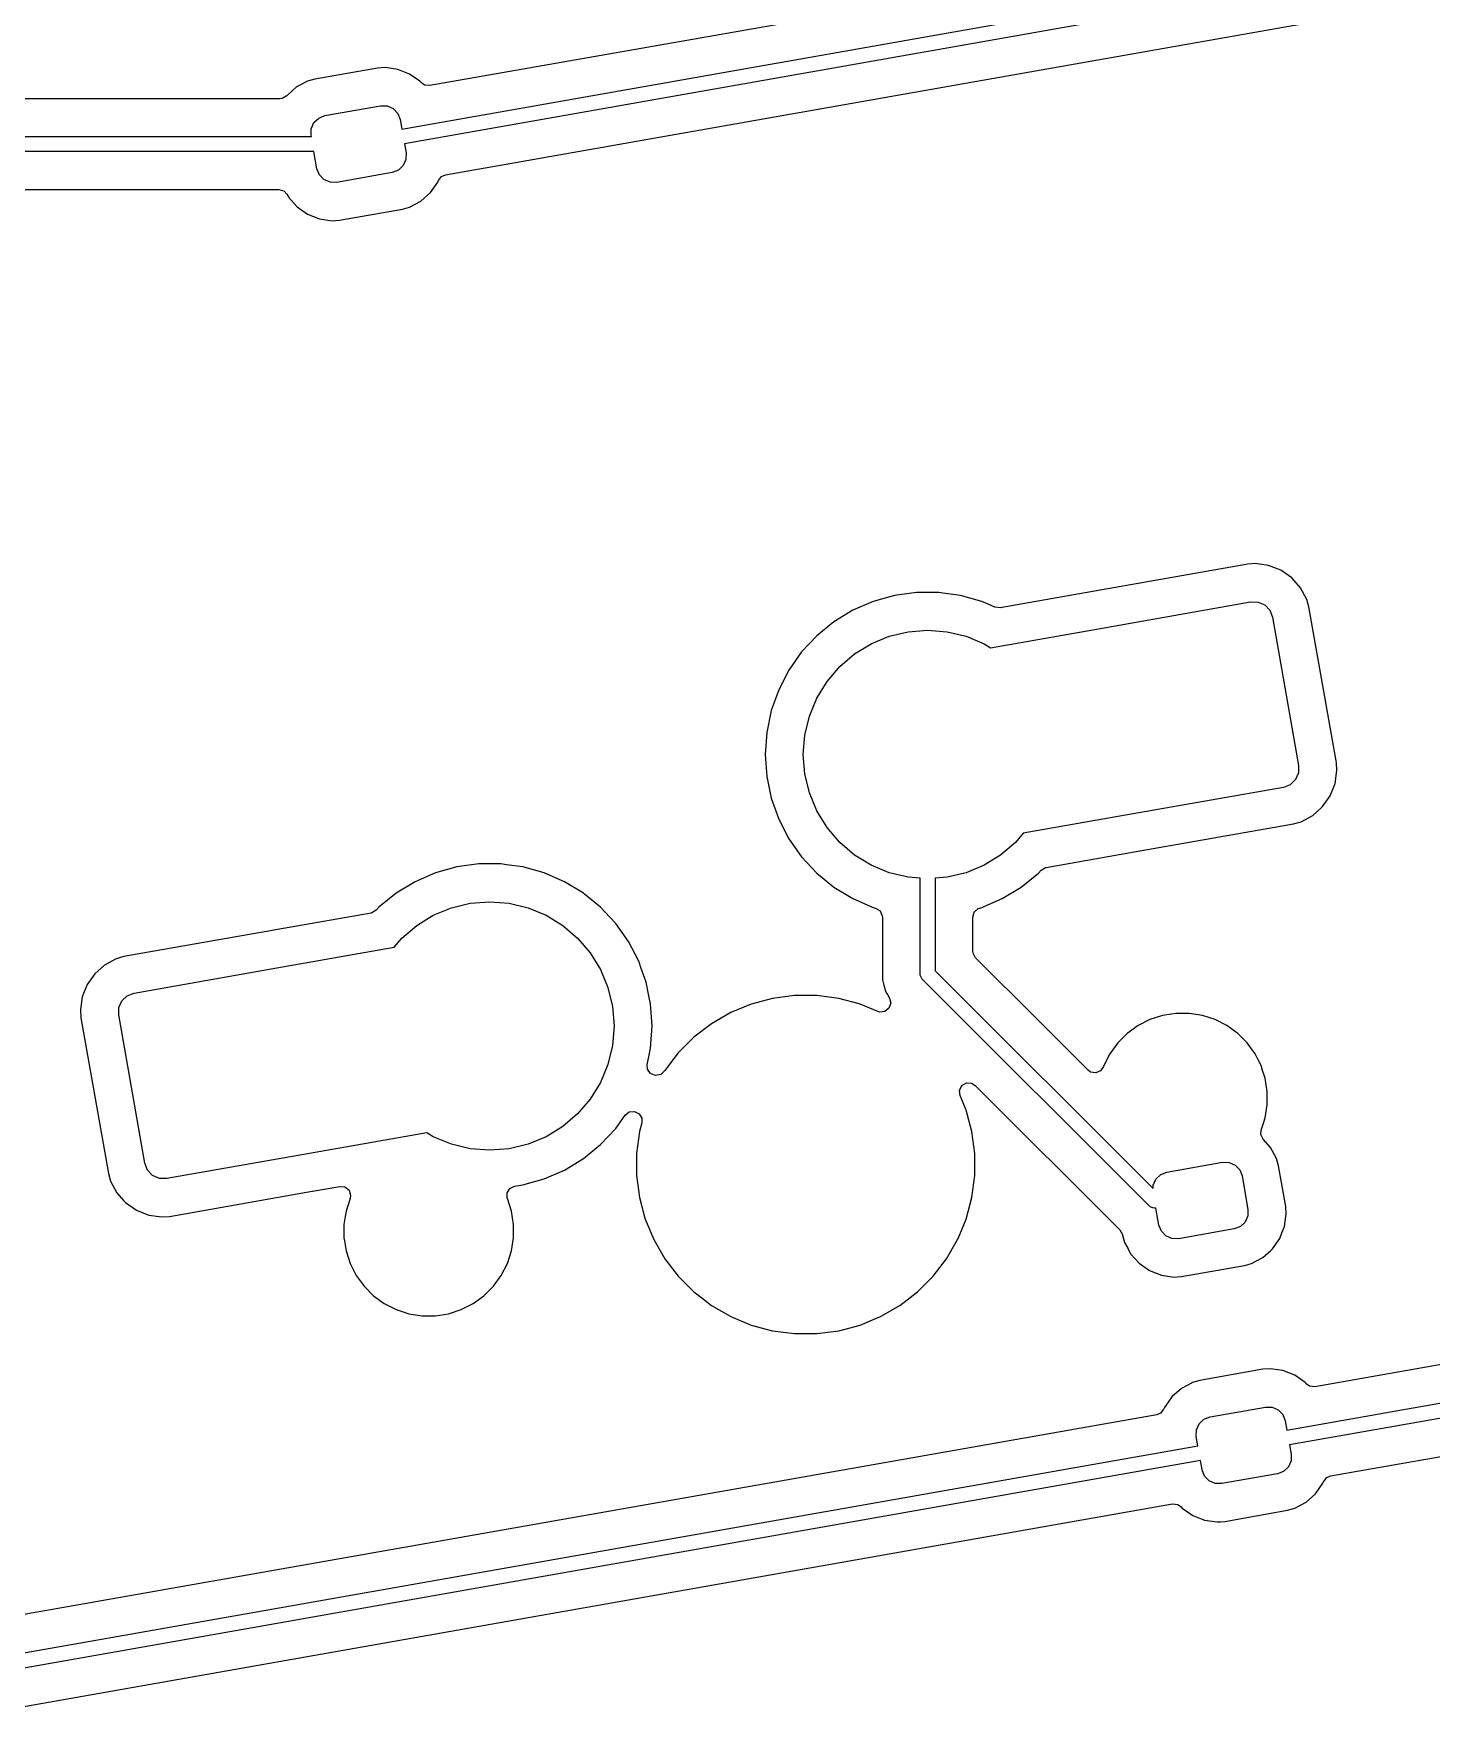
# Model space of a CAD drawing. Header units: millimetres. Extents: x 46 to 4458, y 59 to 1499.
# Drawn here: x 1877.45 to 1896, y 850.83 to 873.28 of the extents above; entities that cross this region are included whole.
import ezdxf

# ---------------------------------------------------------------- set-up
doc = ezdxf.new("R2010")
doc.units = ezdxf.units.MM
doc.layers.add('BLACK', color=7, linetype='Continuous')

msp = doc.modelspace()

# ---------------------------------------------------------------- linework, layer by layer
at = {"layer": 'BLACK', "linetype": 'Continuous'}
for p, q in [((1899.36611, 875.53516), (1882.70317, 872.59704)), ((1882.33247, 872.02152), (1899.91118, 875.12173)), ((1899.94558, 874.92666), (1882.36686, 871.82645)), ((1882.91172, 871.41428), (1899.57466, 874.35241)), ((1881.17665, 872.68327), (1881.08057, 872.65602)), ((1881.17666, 872.68327), (1881.17665, 872.68327)), ((1882.01047, 872.83029), (1881.17666, 872.68327)), ((1882.01049, 872.8303), (1882.01047, 872.83029)), ((1882.11009, 872.83755), (1882.01049, 872.8303)), ((1882.2779, 872.81297), (1882.11009, 872.83755)), ((1882.43552, 872.75035), (1882.2779, 872.81297)), ((1882.2779, 872.81297), (1882.2779, 872.81297)), ((1882.57024, 872.65602), (1882.43552, 872.75035)), ((1882.43552, 872.75035), (1882.43552, 872.75035)), ((1880.79837, 872.4589), (1880.74533, 872.42579)), ((1880.79919, 872.45798), (1880.79837, 872.4589)), ((1880.80459, 872.46278), (1880.79919, 872.45798)), ((1880.88248, 872.5321), (1880.80459, 872.46278)), ((1880.80459, 872.46278), (1880.80459, 872.46278)), ((1880.93128, 872.57553), (1880.88248, 872.5321)), ((1881.04477, 872.63672), (1880.93128, 872.57553)), ((1881.08056, 872.65602), (1881.04477, 872.63672)), ((1881.08057, 872.65602), (1881.08056, 872.65602)), ((1881.08056, 872.65602), (1881.08056, 872.65602)), ((1881.08056, 872.65602), (1881.08056, 872.65602)), ((1882.57444, 872.65308), (1882.57024, 872.65602)), ((1882.589, 872.63672), (1882.57444, 872.65308)), ((1882.57444, 872.65308), (1882.57444, 872.65308)), ((1882.63373, 872.60478), (1882.589, 872.63672)), ((1882.70317, 872.59704), (1882.63373, 872.60478)), ((1880.71197, 872.42122), (1851.49053, 872.42122)), ((1880.74533, 872.42579), (1880.71197, 872.42122)), ((1881.31117, 872.19877), (1882.04978, 872.329)), ((1882.04978, 872.329), (1882.13755, 872.32709)), ((1882.13755, 872.32709), (1882.21791, 872.29173)), ((1882.21791, 872.29173), (1882.27861, 872.22831)), ((1882.27861, 872.22831), (1882.31043, 872.14649)), ((1881.12866, 871.93811), (1881.13058, 872.02588)), ((1881.13058, 872.02588), (1881.16594, 872.10624)), ((1881.16594, 872.10624), (1881.22935, 872.16695)), ((1881.22935, 872.16695), (1881.31117, 872.19877)), ((1882.31043, 872.14649), (1882.33247, 872.02152)), ((1851.19082, 871.91882), (1881.13174, 871.92068)), ((1881.13174, 871.92068), (1881.12866, 871.93811)), ((1882.36686, 871.82645), (1882.38857, 871.70333)), ((1881.16666, 871.7226), (1851.19049, 871.72074)), ((1881.2068, 871.49495), (1881.16666, 871.7226)), ((1882.38666, 871.61556), (1882.3513, 871.5352)), ((1882.38857, 871.70333), (1882.38666, 871.61556)), ((1881.23862, 871.41313), (1881.2068, 871.49495)), ((1881.29933, 871.34971), (1881.23862, 871.41313)), ((1881.37969, 871.31435), (1881.29933, 871.34971)), ((1881.46746, 871.31244), (1881.37969, 871.31435)), ((1882.20606, 871.44268), (1881.46746, 871.31244)), ((1882.28788, 871.47449), (1882.20606, 871.44268)), ((1882.3513, 871.5352), (1882.28788, 871.47449)), ((1882.71265, 871.17866), (1882.80993, 871.31759)), ((1882.80993, 871.31759), (1882.81801, 871.33795)), ((1882.81801, 871.33795), (1882.86105, 871.39298)), ((1882.86105, 871.39298), (1882.91172, 871.41428)), ((1851.49053, 871.22022), (1880.69933, 871.22022)), ((1880.69933, 871.22022), (1880.76637, 871.20054)), ((1880.76637, 871.20054), (1880.80847, 871.15507)), ((1880.80847, 871.15507), (1880.82766, 871.11948)), ((1880.82766, 871.11948), (1880.83005, 871.11506)), ((1880.83005, 871.11506), (1880.94279, 870.98837)), ((1882.58596, 871.06592), (1882.71265, 871.17866)), ((1880.94279, 870.98837), (1880.94279, 870.98837)), ((1880.94279, 870.98837), (1881.08172, 870.89109)), ((1881.08172, 870.89109), (1881.08172, 870.89109)), ((1881.08172, 870.89109), (1881.23933, 870.82847)), ((1881.50676, 870.81115), (1882.34058, 870.95818)), ((1882.34058, 870.95818), (1882.43668, 870.98543)), ((1882.43668, 870.98543), (1882.58596, 871.06592)), ((1881.23933, 870.82847), (1881.40714, 870.80389)), ((1881.40714, 870.80389), (1881.45096, 870.80708)), ((1881.40714, 870.80389), (1881.40714, 870.80389)), ((1881.40714, 870.80389), (1881.40714, 870.80389)), ((1881.45096, 870.80708), (1881.50676, 870.81115)), ((1893.56344, 866.24642), (1891.63212, 865.90588)), ((1893.66648, 866.25393), (1893.56344, 866.24642)), ((1893.66649, 866.25393), (1893.66648, 866.25393)), ((1893.71773, 866.24642), (1893.66649, 866.25393)), ((1893.84008, 866.2285), (1893.71773, 866.24642)), ((1894.00312, 866.16373), (1893.84008, 866.2285)), ((1894.14683, 866.0631), (1894.00312, 866.16373)), ((1894.14684, 866.0631), (1894.14683, 866.0631)), ((1894.26347, 865.93204), (1894.14684, 866.0631)), ((1894.14684, 866.0631), (1894.14684, 866.0631)), ((1894.34673, 865.77761), (1894.26347, 865.93204)), ((1888.59082, 865.75046), (1888.32099, 865.63325)), ((1888.8741, 865.82983), (1888.59082, 865.75046)), ((1888.87411, 865.82983), (1888.8741, 865.82983)), ((1889.16556, 865.86989), (1888.87411, 865.82983)), ((1889.16557, 865.86989), (1889.16556, 865.86989)), ((1889.45976, 865.86989), (1889.16557, 865.86989)), ((1889.51566, 865.86221), (1889.45976, 865.86989)), ((1889.45976, 865.86989), (1889.45976, 865.86989)), ((1889.75122, 865.82983), (1889.51566, 865.86221)), ((1890.03451, 865.75046), (1889.75122, 865.82983)), ((1889.75122, 865.82983), (1889.75122, 865.82983)), ((1889.75122, 865.82983), (1889.75122, 865.82983)), ((1890.11789, 865.71424), (1890.03451, 865.75046)), ((1890.20715, 865.67547), (1890.11789, 865.71424)), ((1891.63211, 865.90588), (1890.27802, 865.66711)), ((1891.58224, 865.38886), (1893.6011, 865.74484)), ((1891.63212, 865.90588), (1891.63211, 865.90588)), ((1893.6011, 865.74484), (1893.69862, 865.74271)), ((1893.69862, 865.74271), (1893.7879, 865.70343)), ((1893.7879, 865.70343), (1893.85536, 865.63296)), ((1894.37492, 865.67821), (1894.34673, 865.77761)), ((1888.06962, 865.48039), (1887.84141, 865.29473)), ((1888.32098, 865.63325), (1888.06962, 865.48039)), ((1888.32099, 865.63325), (1888.32098, 865.63325)), ((1890.20858, 865.67486), (1890.20715, 865.67547)), ((1890.27802, 865.66711), (1890.20858, 865.67486)), ((1893.85536, 865.63296), (1893.89071, 865.54205)), ((1893.89071, 865.54205), (1894.23801, 863.57244)), ((1894.73508, 863.63565), (1894.37492, 865.67821)), ((1887.84141, 865.29473), (1887.6406, 865.07971)), ((1888.56358, 865.18955), (1888.80279, 865.28863)), ((1888.80279, 865.28863), (1889.05455, 865.34908)), ((1889.05455, 865.34908), (1889.31266, 865.36939)), ((1889.31266, 865.36939), (1889.57078, 865.34908)), ((1889.57078, 865.34908), (1889.82254, 865.28863)), ((1889.82254, 865.28863), (1890.06175, 865.18955)), ((1890.14893, 865.13613), (1891.58224, 865.38886)), ((1891.58224, 865.38886), (1891.58224, 865.38886)), ((1887.6406, 865.07971), (1887.47095, 864.83937)), ((1888.14594, 864.88612), (1888.34282, 865.05427)), ((1888.34282, 865.05427), (1888.56358, 865.18955)), ((1890.06175, 865.18955), (1890.14893, 865.13613)), ((1887.47094, 864.83937), (1887.33559, 864.57815)), ((1887.47095, 864.83937), (1887.47094, 864.83937)), ((1887.97779, 864.68924), (1888.14594, 864.88612)), ((1887.33559, 864.57815), (1887.23707, 864.30095)), ((1887.8425, 864.46847), (1887.97779, 864.68924)), ((1887.74342, 864.22927), (1887.8425, 864.46847)), ((1887.23707, 864.30093), (1887.17722, 864.0129)), ((1887.23707, 864.30095), (1887.23707, 864.30093)), ((1887.68298, 863.97751), (1887.74342, 864.22927)), ((1887.17721, 864.0129), (1887.15714, 863.71939)), ((1887.17722, 864.0129), (1887.17721, 864.0129)), ((1887.66266, 863.71939), (1887.68298, 863.97751)), ((1887.15714, 863.71939), (1887.17721, 863.42588)), ((1887.68298, 863.46127), (1887.66266, 863.71939)), ((1887.74342, 863.20951), (1887.68298, 863.46127)), ((1894.23588, 863.47491), (1894.19659, 863.38563)), ((1894.23801, 863.57244), (1894.23588, 863.47491)), ((1894.72167, 863.33346), (1894.7471, 863.50705)), ((1894.73959, 863.6101), (1894.73508, 863.63565)), ((1894.7471, 863.50705), (1894.73959, 863.6101)), ((1887.17721, 863.42588), (1887.17722, 863.42588)), ((1887.17722, 863.42588), (1887.23707, 863.13785)), ((1894.03522, 863.28282), (1892.11484, 862.94421)), ((1894.12613, 863.31818), (1894.03522, 863.28282)), ((1894.19659, 863.38563), (1894.12613, 863.31818)), ((1894.6569, 863.17041), (1894.72167, 863.33346)), ((1887.23707, 863.13785), (1887.23707, 863.13783)), ((1887.23707, 863.13783), (1887.33559, 862.86063)), ((1887.8425, 862.97031), (1887.74342, 863.20951)), ((1894.42521, 862.91007), (1894.54183, 863.01385)), ((1894.54183, 863.01385), (1894.55627, 863.0267)), ((1894.55627, 863.0267), (1894.6569, 863.17041)), ((1887.33559, 862.86063), (1887.47094, 862.59941)), ((1887.97779, 862.74954), (1887.8425, 862.97031)), ((1892.11484, 862.94421), (1890.58313, 862.67412)), ((1892.05402, 862.42526), (1894.17138, 862.79861)), ((1892.11484, 862.94421), (1892.11484, 862.94421)), ((1894.17138, 862.79861), (1894.27078, 862.8268)), ((1894.27078, 862.8268), (1894.42521, 862.91006)), ((1894.42521, 862.91006), (1894.42521, 862.91007)), ((1894.42521, 862.91007), (1894.42521, 862.91007)), ((1887.47094, 862.59941), (1887.47095, 862.59941)), ((1887.47095, 862.59941), (1887.6406, 862.35907)), ((1888.14594, 862.55266), (1887.97779, 862.74954)), ((1890.58313, 862.67412), (1890.47939, 862.55266)), ((1887.6406, 862.35907), (1887.6406, 862.35906)), ((1887.6406, 862.35906), (1887.83923, 862.14638)), ((1888.34282, 862.38451), (1888.14594, 862.55266)), ((1888.56358, 862.24923), (1888.34282, 862.38451)), ((1890.28251, 862.38451), (1890.06175, 862.24923)), ((1890.47939, 862.55266), (1890.28251, 862.38451)), ((1890.88873, 862.21979), (1892.05402, 862.42526)), ((1892.05402, 862.42526), (1892.05402, 862.42526)), ((1882.77835, 862.14638), (1882.50852, 862.02918)), ((1883.06164, 862.22575), (1882.77835, 862.14638)), ((1883.06165, 862.22575), (1883.06164, 862.22575)), ((1883.3531, 862.26581), (1883.06165, 862.22575)), ((1883.6473, 862.26581), (1883.3531, 862.26581)), ((1883.3531, 862.26581), (1883.3531, 862.26581)), ((1883.72088, 862.2557), (1883.6473, 862.26581)), ((1883.6473, 862.26581), (1883.6473, 862.26581)), ((1883.93876, 862.22575), (1883.72088, 862.2557)), ((1884.22205, 862.14638), (1883.93876, 862.22575)), ((1883.93876, 862.22575), (1883.93876, 862.22575)), ((1883.93876, 862.22575), (1883.93876, 862.22575)), ((1884.49188, 862.02918), (1884.22205, 862.14638)), ((1887.83923, 862.14638), (1887.84141, 862.14405)), ((1887.84141, 862.14405), (1887.94106, 862.06298)), ((1888.80279, 862.15015), (1888.56358, 862.24923)), ((1889.05455, 862.0897), (1888.80279, 862.15015)), ((1889.82254, 862.15015), (1889.57078, 862.0897)), ((1890.06175, 862.24923), (1889.82254, 862.15015)), ((1890.55571, 861.95839), (1890.78392, 862.14406)), ((1890.78392, 862.14406), (1890.81965, 862.18232)), ((1890.81965, 862.18232), (1890.8798, 862.21787)), ((1890.8798, 862.21787), (1890.88873, 862.21979)), ((1882.50852, 862.02917), (1882.25715, 861.87631)), ((1882.50852, 862.02918), (1882.50852, 862.02917)), ((1884.49188, 862.02917), (1884.49188, 862.02918)), ((1884.74325, 861.87631), (1884.49188, 862.02917)), ((1887.94106, 862.06298), (1888.06961, 861.95839)), ((1888.06961, 861.95839), (1888.06962, 861.95839)), ((1888.06962, 861.95839), (1888.06962, 861.95839)), ((1888.06962, 861.95839), (1888.32098, 861.80553)), ((1889.21374, 862.07718), (1889.05455, 862.0897)), ((1889.21458, 860.78994), (1889.21374, 862.07718)), ((1889.57078, 862.0897), (1889.41183, 862.0772)), ((1889.41183, 862.0772), (1889.41264, 860.84754)), ((1890.30435, 861.80553), (1890.55571, 861.95839)), ((1882.02894, 861.69065), (1881.99321, 861.65239)), ((1882.02895, 861.69065), (1882.02894, 861.69065)), ((1882.25715, 861.87631), (1882.02895, 861.69065)), ((1882.75112, 861.58547), (1882.99032, 861.68456)), ((1882.99032, 861.68456), (1883.24208, 861.745)), ((1883.24208, 861.745), (1883.5002, 861.76531)), ((1883.5002, 861.76531), (1883.75832, 861.745)), ((1883.75832, 861.745), (1884.01008, 861.68456)), ((1884.01008, 861.68456), (1884.24928, 861.58547)), ((1884.75624, 861.86575), (1884.74325, 861.87631)), ((1884.74325, 861.87631), (1884.74325, 861.87631)), ((1884.74325, 861.87631), (1884.74325, 861.87631)), ((1884.97146, 861.69065), (1884.75624, 861.86575)), ((1885.09362, 861.55985), (1884.97146, 861.69065)), ((1884.97146, 861.69065), (1884.97146, 861.69065)), ((1884.97146, 861.69065), (1884.97146, 861.69065)), ((1888.32098, 861.80553), (1888.32099, 861.80553)), ((1888.32099, 861.80553), (1888.59082, 861.68832)), ((1888.59082, 861.68832), (1888.61818, 861.68066)), ((1888.61818, 861.68066), (1888.62139, 861.67976)), ((1888.62139, 861.67976), (1888.62162, 861.6797)), ((1888.62162, 861.6797), (1888.68086, 861.64265)), ((1889.93285, 861.62733), (1889.98565, 861.67309)), ((1889.98565, 861.67309), (1890.00371, 861.6797)), ((1890.00371, 861.6797), (1890.00394, 861.67976)), ((1890.00394, 861.67976), (1890.0345, 861.68832)), ((1890.0345, 861.68832), (1890.03451, 861.68832)), ((1890.03451, 861.68832), (1890.30434, 861.80553)), ((1890.30434, 861.80553), (1890.30434, 861.80553)), ((1890.30434, 861.80553), (1890.30435, 861.80553)), ((1881.92412, 861.61491), (1880.76038, 861.40971)), ((1881.93307, 861.61683), (1881.92412, 861.61491)), ((1881.99321, 861.65239), (1881.93307, 861.61683)), ((1882.33347, 861.28204), (1882.53035, 861.45019)), ((1882.53035, 861.45019), (1882.75112, 861.58547)), ((1884.24928, 861.58547), (1884.47005, 861.45019)), ((1884.47005, 861.45019), (1884.66693, 861.28204)), ((1885.17227, 861.47564), (1885.09362, 861.55985)), ((1885.34192, 861.2353), (1885.17227, 861.47564)), ((1888.68086, 861.64265), (1888.71067, 861.57946)), ((1888.71067, 861.57946), (1888.71216, 861.56029)), ((1888.71216, 861.56029), (1888.71216, 860.89544)), ((1889.91316, 861.56029), (1889.93285, 861.62733)), ((1889.91316, 861.10886), (1889.91316, 861.56029)), ((1880.53451, 861.36988), (1878.64149, 861.0361)), ((1880.75884, 861.40944), (1880.53451, 861.36988)), ((1880.76037, 861.40971), (1880.75884, 861.40944)), ((1880.75884, 861.40944), (1880.75884, 861.40944)), ((1880.76038, 861.40971), (1880.76037, 861.40971)), ((1882.22974, 861.16058), (1882.33347, 861.28204)), ((1884.66693, 861.28204), (1884.83508, 861.08516)), ((1885.34192, 861.23529), (1885.34192, 861.2353)), ((1885.47727, 860.97408), (1885.34192, 861.23529)), ((1885.34192, 861.23529), (1885.34192, 861.23529)), ((1878.54208, 861.0079), (1878.38766, 860.92464)), ((1878.64149, 861.03609), (1878.54208, 861.0079)), ((1878.54208, 861.0079), (1878.54208, 861.0079)), ((1878.54208, 861.0079), (1878.54208, 861.0079)), ((1878.64149, 861.0361), (1878.64149, 861.03609)), ((1880.6734, 860.88615), (1882.22974, 861.16058)), ((1884.83508, 861.08516), (1884.97036, 860.8644)), ((1889.916, 861.08251), (1889.91316, 861.10886)), ((1889.94948, 861.02118), (1889.916, 861.08251)), ((1890.74871, 860.22195), (1889.94948, 861.02118)), ((1878.2566, 860.808), (1878.15597, 860.66429)), ((1878.38765, 860.92463), (1878.2566, 860.80801)), ((1878.2566, 860.80801), (1878.2566, 860.808)), ((1878.38766, 860.92464), (1878.38765, 860.92464)), ((1878.38765, 860.92464), (1878.38765, 860.92463)), ((1878.38766, 860.92464), (1878.38766, 860.92464)), ((1878.77765, 860.55188), (1880.6734, 860.88615)), ((1884.97036, 860.8644), (1885.06944, 860.62519)), ((1885.51126, 860.87844), (1885.47727, 860.97408)), ((1885.57579, 860.69687), (1885.51126, 860.87844)), ((1888.71216, 860.89544), (1888.71216, 860.89542)), ((1888.71216, 860.89542), (1888.71216, 860.72971)), ((1889.21458, 860.78926), (1889.21458, 860.78994)), ((1889.22952, 860.75321), (1889.21458, 860.78926)), ((1889.41264, 860.84754), (1892.30676, 857.95601)), ((1878.15596, 860.66428), (1878.0912, 860.50125)), ((1878.15597, 860.66429), (1878.15596, 860.66428)), ((1878.68673, 860.51653), (1878.77765, 860.55188)), ((1885.06944, 860.62519), (1885.12989, 860.37343)), ((1885.5758, 860.69686), (1885.57579, 860.69687)), ((1885.61804, 860.49355), (1885.5758, 860.69686)), ((1888.71216, 860.72971), (1888.71216, 860.72971)), ((1888.71216, 860.72971), (1888.7315, 860.65754)), ((1888.7315, 860.65754), (1888.75309, 860.57698)), ((1888.75309, 860.57698), (1888.77102, 860.54592)), ((1888.77102, 860.54592), (1888.77822, 860.53345)), ((1889.24195, 860.73805), (1889.22952, 860.75321)), ((1892.26727, 857.71545), (1889.24195, 860.73805)), ((1878.06668, 860.33389), (1878.06577, 860.32766)), ((1878.06577, 860.32766), (1878.07327, 860.22461)), ((1878.07643, 860.40043), (1878.06668, 860.33389)), ((1878.0912, 860.50125), (1878.07643, 860.40043)), ((1878.57486, 860.26227), (1878.57698, 860.35979)), ((1878.57698, 860.35979), (1878.61627, 860.44907)), ((1878.61627, 860.44907), (1878.68673, 860.51653)), ((1885.12989, 860.37343), (1885.1502, 860.11531)), ((1885.63565, 860.40882), (1885.61804, 860.49355)), ((1885.65573, 860.11531), (1885.63565, 860.40882)), ((1886.97039, 860.40535), (1886.69859, 860.29277)), ((1887.25459, 860.4815), (1886.97039, 860.40535)), ((1887.54627, 860.5199), (1887.25459, 860.4815)), ((1887.54628, 860.5199), (1887.54627, 860.5199)), ((1887.54627, 860.5199), (1887.54627, 860.5199)), ((1887.84049, 860.5199), (1887.54628, 860.5199)), ((1887.8405, 860.5199), (1887.84049, 860.5199)), ((1888.13218, 860.4815), (1887.8405, 860.5199)), ((1887.8405, 860.5199), (1887.8405, 860.5199)), ((1888.40341, 860.40882), (1888.13218, 860.4815)), ((1888.13218, 860.4815), (1888.13218, 860.4815)), ((1888.13218, 860.4815), (1888.13218, 860.4815)), ((1888.41638, 860.40535), (1888.40341, 860.40882)), ((1888.65167, 860.30789), (1888.41638, 860.40535)), ((1888.80013, 860.35052), (1888.74521, 860.30733)), ((1888.77822, 860.53345), (1888.77822, 860.53344)), ((1888.77822, 860.53344), (1888.80651, 860.48445)), ((1888.82298, 860.41655), (1888.80013, 860.35052)), ((1888.80651, 860.48445), (1888.82298, 860.41655)), ((1878.07327, 860.22461), (1878.43794, 858.1565)), ((1878.92215, 858.29265), (1878.57486, 860.26227)), ((1885.1502, 860.11531), (1885.12989, 859.8572)), ((1885.63565, 859.8218), (1885.65573, 860.11531)), ((1886.44378, 860.14565), (1886.21037, 859.96655)), ((1886.44379, 860.14566), (1886.44378, 860.14565)), ((1886.69857, 860.29276), (1886.44379, 860.14566)), ((1886.69859, 860.29277), (1886.69857, 860.29276)), ((1888.67566, 860.30069), (1888.65167, 860.30789)), ((1888.74521, 860.30733), (1888.67566, 860.30069)), ((1891.44333, 859.52733), (1890.74871, 860.22195)), ((1892.10632, 860.12025), (1892.02455, 860.06084)), ((1892.26416, 860.20068), (1892.10632, 860.12025)), ((1892.26417, 860.20068), (1892.26416, 860.20068)), ((1892.43265, 860.25542), (1892.26417, 860.20068)), ((1892.55149, 860.27424), (1892.43265, 860.25542)), ((1892.60763, 860.28313), (1892.55149, 860.27424)), ((1892.78479, 860.28313), (1892.60763, 860.28313)), ((1892.87197, 860.26933), (1892.78479, 860.28313)), ((1892.95976, 860.25542), (1892.87197, 860.26933)), ((1893.12825, 860.20068), (1892.95976, 860.25542)), ((1893.2861, 860.12025), (1893.12825, 860.20068)), ((1893.12825, 860.20068), (1893.12825, 860.20068)), ((1893.42942, 860.01612), (1893.2861, 860.12025)), ((1886.21037, 859.96655), (1886.00234, 859.75852)), ((1886.21037, 859.96655), (1886.21037, 859.96655)), ((1891.83772, 859.89085), (1891.80288, 859.84289)), ((1891.83773, 859.89085), (1891.83772, 859.89085)), ((1891.96299, 860.01611), (1891.83773, 859.89085)), ((1891.83773, 859.89085), (1891.83773, 859.89085)), ((1892.02455, 860.06084), (1891.96299, 860.01612)), ((1891.96299, 860.01612), (1891.96299, 860.01611)), ((1891.96299, 860.01611), (1891.96299, 860.01611)), ((1893.55469, 859.89085), (1893.42942, 860.01612)), ((1893.65882, 859.74752), (1893.55469, 859.89085)), ((1885.12989, 859.8572), (1885.06944, 859.60543)), ((1885.59082, 859.60606), (1885.61155, 859.70585)), ((1885.61155, 859.70585), (1885.63565, 859.8218)), ((1886.00233, 859.75851), (1885.82324, 859.52511)), ((1886.00234, 859.75852), (1886.00233, 859.75851)), ((1891.73359, 859.74752), (1891.65316, 859.58968)), ((1891.80288, 859.84289), (1891.73359, 859.74752)), ((1893.6872, 859.69182), (1893.65882, 859.74752)), ((1893.73925, 859.58968), (1893.6872, 859.69182)), ((1885.06944, 859.60543), (1884.97036, 859.36623)), ((1885.59504, 859.54028), (1885.59082, 859.60606)), ((1885.63557, 859.48336), (1885.59504, 859.54028)), ((1885.70043, 859.45739), (1885.63557, 859.48336)), ((1885.76904, 859.47061), (1885.70043, 859.45739)), ((1885.81961, 859.51882), (1885.76904, 859.47061)), ((1885.82322, 859.52509), (1885.81961, 859.51882)), ((1885.82324, 859.52511), (1885.82322, 859.52509)), ((1891.4763, 859.50373), (1891.44333, 859.52733)), ((1891.54515, 859.49182), (1891.4763, 859.50373)), ((1891.60951, 859.51902), (1891.54515, 859.49182)), ((1891.64895, 859.57669), (1891.60951, 859.51902)), ((1891.65316, 859.58968), (1891.64895, 859.57669)), ((1893.73925, 859.58967), (1893.73925, 859.58968)), ((1893.76023, 859.5251), (1893.73925, 859.58967)), ((1893.79399, 859.42119), (1893.76023, 859.5251)), ((1893.82171, 859.24621), (1893.79399, 859.42119)), ((1884.97036, 859.36623), (1884.83508, 859.14547)), ((1889.7358, 859.26102), (1889.76707, 859.3235)), ((1889.74326, 859.19155), (1889.7358, 859.26102)), ((1889.82323, 858.99849), (1889.74326, 859.19155)), ((1889.76707, 859.3235), (1889.82716, 859.35915)), ((1889.82716, 859.35915), (1889.89698, 859.35666)), ((1889.89698, 859.35666), (1889.94551, 859.32669)), ((1889.94551, 859.32669), (1891.86453, 857.40767)), ((1893.82171, 859.06905), (1893.82171, 859.24621)), ((1884.83508, 859.14547), (1884.66693, 858.94859)), ((1885.29668, 858.93124), (1885.35142, 858.97465)), ((1885.35142, 858.97465), (1885.42094, 858.98158)), ((1885.42094, 858.98158), (1885.48318, 858.94982)), ((1889.89938, 858.7143), (1889.82323, 858.99849)), ((1893.79399, 858.89408), (1893.82171, 859.06905)), ((1884.47005, 858.78043), (1884.24928, 858.64515)), ((1884.66693, 858.94859), (1884.47005, 858.78043)), ((1884.97146, 858.53998), (1885.17227, 858.75499)), ((1885.17227, 858.75499), (1885.29668, 858.93124)), ((1885.48318, 858.94982), (1885.51836, 858.88946)), ((1885.51775, 858.82764), (1885.48739, 858.7143)), ((1885.51836, 858.88946), (1885.51775, 858.82764)), ((1893.74202, 858.73412), (1893.7711, 858.82361)), ((1893.7711, 858.82361), (1893.79399, 858.89408)), ((1882.66394, 858.69857), (1881.10752, 858.42414)), ((1882.75112, 858.64515), (1882.66394, 858.69857)), ((1882.99032, 858.54607), (1882.75112, 858.64515)), ((1883.24208, 858.48563), (1882.99032, 858.54607)), ((1884.01008, 858.54607), (1883.75832, 858.48563)), ((1884.24928, 858.64515), (1884.01008, 858.54607)), ((1884.74325, 858.35431), (1884.97146, 858.53998)), ((1885.48739, 858.7143), (1885.44899, 858.42262)), ((1885.48739, 858.7143), (1885.48739, 858.7143)), ((1889.93778, 858.42261), (1889.89938, 858.7143)), ((1893.73746, 858.67653), (1893.74202, 858.73412)), ((1893.76732, 858.61337), (1893.73746, 858.67653)), ((1893.86442, 858.50426), (1893.76732, 858.61337)), ((1878.95751, 858.20174), (1878.92215, 858.29265)), ((1881.10752, 858.42414), (1879.21177, 858.08986)), ((1883.5002, 858.46531), (1883.24208, 858.48563)), ((1883.75832, 858.48563), (1883.5002, 858.46531)), ((1884.49188, 858.20145), (1884.74325, 858.35431)), ((1885.44899, 858.42262), (1885.44898, 858.4226)), ((1885.44898, 858.4226), (1885.44898, 858.1284)), ((1889.93778, 858.12839), (1889.93778, 858.42261)), ((1892.4884, 858.17664), (1893.227, 858.30688)), ((1893.227, 858.30688), (1893.31477, 858.30497)), ((1893.31477, 858.30497), (1893.39513, 858.26961)), ((1893.94491, 858.35498), (1893.86442, 858.50426)), ((1893.97216, 858.25889), (1893.94491, 858.35498)), ((1878.43794, 858.1565), (1878.43794, 858.15649)), ((1878.43794, 858.15649), (1878.46613, 858.05709)), ((1879.02496, 858.13128), (1878.95751, 858.20174)), ((1879.11424, 858.09199), (1879.02496, 858.13128)), ((1879.21177, 858.08986), (1879.11424, 858.09199)), ((1883.93876, 858.00487), (1884.22204, 858.08425)), ((1884.22204, 858.08425), (1884.49188, 858.20145)), ((1885.44898, 858.1284), (1885.44899, 858.12838)), ((1885.44899, 858.12838), (1885.48735, 857.837)), ((1889.89938, 857.8367), (1889.93778, 858.12839)), ((1892.3078, 858.00376), (1892.34316, 858.08412)), ((1892.34316, 858.08412), (1892.40658, 858.14483)), ((1892.40658, 858.14483), (1892.4884, 858.17664)), ((1893.39513, 858.26961), (1893.45584, 858.20619)), ((1893.45584, 858.20619), (1893.48766, 858.12437)), ((1893.48766, 858.12437), (1893.5658, 857.68121)), ((1894.06709, 857.72051), (1893.97216, 858.25889)), ((1911.11637, 858.26317), (1894.45343, 855.32505)), ((1878.46613, 858.05709), (1878.46613, 858.05709)), ((1878.46613, 858.05709), (1878.46613, 858.05709)), ((1878.46613, 858.05709), (1878.5494, 857.90267)), ((1878.5494, 857.90267), (1878.63999, 857.80087)), ((1879.24943, 857.58828), (1881.14195, 857.92199)), ((1881.14195, 857.92199), (1881.14197, 857.92199)), ((1881.14197, 857.92199), (1881.14728, 857.92293)), ((1881.14728, 857.92293), (1881.14729, 857.92293)), ((1881.14729, 857.92293), (1881.5083, 857.98658)), ((1881.5083, 857.98658), (1881.57773, 857.97884)), ((1881.57773, 857.97884), (1881.63196, 857.93478)), ((1881.63196, 857.93478), (1881.65377, 857.8684)), ((1881.65377, 857.8684), (1881.64776, 857.82615)), ((1883.73037, 857.89907), (1883.76645, 857.9589)), ((1883.73236, 857.82923), (1883.73037, 857.89907)), ((1883.76645, 857.9589), (1883.82915, 857.98973)), ((1883.82915, 857.98973), (1883.83339, 857.99039)), ((1883.83339, 857.99039), (1883.93876, 858.00487)), ((1892.30676, 857.95601), (1892.3078, 858.00376)), ((1894.08262, 854.75016), (1911.66133, 857.85037)), ((1878.63999, 857.80087), (1878.66603, 857.7716)), ((1878.66603, 857.7716), (1878.80974, 857.67098)), ((1878.80974, 857.67098), (1878.97278, 857.6062)), ((1881.59278, 857.65693), (1881.57727, 857.559)), ((1881.64776, 857.82615), (1881.59278, 857.65693)), ((1883.7336, 857.82541), (1883.73236, 857.82923)), ((1883.78835, 857.65692), (1883.7336, 857.82541)), ((1883.7336, 857.82541), (1883.7336, 857.82541)), ((1883.81606, 857.48195), (1883.78835, 857.65692)), ((1885.48735, 857.837), (1885.48739, 857.8367)), ((1885.48739, 857.8367), (1885.55596, 857.58077)), ((1889.82323, 857.55251), (1889.89938, 857.8367)), ((1892.30332, 857.70052), (1892.26727, 857.71545)), ((1892.32283, 857.6986), (1892.30332, 857.70052)), ((1892.34421, 857.69866), (1892.32283, 857.6986)), ((1892.38403, 857.47283), (1892.34421, 857.69866)), ((1893.5658, 857.68121), (1893.56388, 857.59344)), ((1894.04977, 857.45308), (1894.07435, 857.62089)), ((1894.07435, 857.62089), (1894.06709, 857.72051)), ((1911.69573, 857.6553), (1894.11701, 854.55509)), ((1878.97278, 857.6062), (1878.97279, 857.6062)), ((1878.97279, 857.6062), (1878.97279, 857.6062)), ((1878.97279, 857.6062), (1879.14638, 857.58077)), ((1879.14638, 857.58077), (1879.24943, 857.58828)), ((1881.57727, 857.559), (1881.56506, 857.48195)), ((1881.56506, 857.48195), (1881.56506, 857.30479)), ((1883.81606, 857.30479), (1883.81606, 857.48195)), ((1885.55596, 857.58077), (1885.56354, 857.55251)), ((1885.56354, 857.55251), (1885.67612, 857.28071)), ((1889.71676, 857.29547), (1889.82323, 857.55251)), ((1889.82323, 857.55251), (1889.82323, 857.55251)), ((1889.82323, 857.55251), (1889.82323, 857.55251)), ((1891.86453, 857.40767), (1891.89801, 857.34634)), ((1892.41585, 857.39101), (1892.38403, 857.47283)), ((1893.38329, 857.42055), (1892.64468, 857.29032)), ((1893.46511, 857.45237), (1893.38329, 857.42055)), ((1893.52853, 857.51308), (1893.46511, 857.45237)), ((1893.56388, 857.59344), (1893.52853, 857.51308)), ((1894.01682, 857.37016), (1894.04977, 857.45308)), ((1881.56506, 857.30479), (1881.5714, 857.26478)), ((1881.5714, 857.26478), (1881.59278, 857.12981)), ((1883.78835, 857.12981), (1883.81606, 857.30479)), ((1885.67612, 857.28071), (1885.67613, 857.28069)), ((1885.67613, 857.28069), (1885.82322, 857.02591)), ((1889.56354, 857.0259), (1889.71065, 857.2807)), ((1889.71065, 857.2807), (1889.71676, 857.29547)), ((1891.89801, 857.34634), (1891.89896, 857.34152)), ((1891.89896, 857.34152), (1891.89953, 857.33831)), ((1891.89953, 857.33831), (1891.89953, 857.33831)), ((1891.89953, 857.33831), (1891.92678, 857.24222)), ((1891.92678, 857.24222), (1891.92678, 857.24222)), ((1891.92678, 857.24222), (1891.92678, 857.24222)), ((1891.92678, 857.24222), (1891.97297, 857.15654)), ((1892.47656, 857.32759), (1892.41585, 857.39101)), ((1892.55691, 857.29223), (1892.47656, 857.32759)), ((1892.64468, 857.29032), (1892.55691, 857.29223)), ((1893.88987, 857.15654), (1893.98715, 857.29547)), ((1893.98715, 857.29548), (1894.01682, 857.37016)), ((1893.98715, 857.29547), (1893.98715, 857.29548)), ((1893.98715, 857.29548), (1893.98715, 857.29548)), ((1881.59278, 857.12981), (1881.64752, 856.96133)), ((1881.64752, 856.96133), (1881.64752, 856.96133)), ((1881.64752, 856.96133), (1881.7201, 856.81888)), ((1883.65318, 856.80348), (1883.7336, 856.96133)), ((1883.7336, 856.96133), (1883.78835, 857.12981)), ((1885.82322, 857.02591), (1885.82324, 857.0259)), ((1885.82324, 857.0259), (1886.00233, 856.79249)), ((1889.38443, 856.79249), (1889.56354, 857.0259)), ((1891.97297, 857.15654), (1892.00727, 857.09293)), ((1892.00727, 857.09293), (1892.12002, 856.96624)), ((1892.12002, 856.96624), (1892.12002, 856.96624)), ((1892.12002, 856.96624), (1892.25894, 856.86897)), ((1893.51781, 856.93605), (1893.6139, 856.9633)), ((1893.6139, 856.9633), (1893.76318, 857.04379)), ((1893.76318, 857.04379), (1893.86235, 857.13205)), ((1893.86235, 857.13205), (1893.88987, 857.15654)), ((1893.88987, 857.15654), (1893.88987, 857.15654)), ((1893.88987, 857.15654), (1893.88987, 857.15654)), ((1881.7201, 856.81888), (1881.72795, 856.80348)), ((1881.72795, 856.80348), (1881.83208, 856.66015)), ((1883.54904, 856.66015), (1883.65318, 856.80348)), ((1886.00233, 856.79249), (1886.00234, 856.79248)), ((1886.00234, 856.79248), (1886.21037, 856.58446)), ((1889.1764, 856.58445), (1889.38443, 856.79249)), ((1892.25894, 856.86897), (1892.25894, 856.86897)), ((1892.25894, 856.86897), (1892.41656, 856.80635)), ((1892.41656, 856.80635), (1892.58437, 856.78177)), ((1892.58437, 856.78177), (1892.62818, 856.78496)), ((1892.58437, 856.78177), (1892.58437, 856.78177)), ((1892.58437, 856.78177), (1892.58437, 856.78177)), ((1892.62818, 856.78496), (1892.68398, 856.78903)), ((1892.68398, 856.78903), (1893.51781, 856.93605)), ((1881.83208, 856.66015), (1881.95735, 856.53488)), ((1881.95735, 856.53488), (1882.10067, 856.43075)), ((1883.28045, 856.43075), (1883.42378, 856.53488)), ((1883.42378, 856.53488), (1883.54904, 856.66015)), ((1886.21037, 856.58446), (1886.21037, 856.58445)), ((1886.21037, 856.58445), (1886.31425, 856.50474)), ((1886.31425, 856.50474), (1886.44379, 856.40535)), ((1888.94298, 856.40535), (1889.1764, 856.58445)), ((1882.10067, 856.43075), (1882.15052, 856.40535)), ((1882.15052, 856.40535), (1882.25852, 856.35033)), ((1882.25852, 856.35033), (1882.25852, 856.35032)), ((1882.25852, 856.35032), (1882.33892, 856.3242)), ((1882.33892, 856.3242), (1882.42701, 856.29558)), ((1882.42701, 856.29558), (1882.60198, 856.26787)), ((1882.77914, 856.26787), (1882.95412, 856.29558)), ((1882.95412, 856.29558), (1883.1226, 856.35033)), ((1883.1226, 856.35033), (1883.28045, 856.43075)), ((1886.44379, 856.40535), (1886.44379, 856.40534)), ((1886.44379, 856.40534), (1886.69857, 856.25824)), ((1888.68819, 856.25824), (1888.94298, 856.40535)), ((1882.60198, 856.26787), (1882.60198, 856.26787)), ((1882.60198, 856.26787), (1882.77914, 856.26787)), ((1882.77914, 856.26787), (1882.77914, 856.26787)), ((1886.69857, 856.25824), (1886.69859, 856.25824)), ((1886.69859, 856.25824), (1886.97039, 856.14565)), ((1886.97039, 856.14565), (1886.97039, 856.14565)), ((1886.97039, 856.14565), (1886.9704, 856.14565)), ((1886.9704, 856.14565), (1887.25458, 856.0695)), ((1887.25458, 856.0695), (1887.54628, 856.0311)), ((1887.84049, 856.0311), (1888.13218, 856.0695)), ((1888.13218, 856.0695), (1888.41637, 856.14565)), ((1888.41637, 856.14565), (1888.57419, 856.21102)), ((1888.57419, 856.21102), (1888.68818, 856.25824)), ((1888.68818, 856.25824), (1888.68818, 856.25824)), ((1888.68818, 856.25824), (1888.68819, 856.25824)), ((1887.54628, 856.0311), (1887.54629, 856.0311)), ((1887.54629, 856.0311), (1887.84048, 856.0311)), ((1887.84048, 856.0311), (1887.84049, 856.0311)), ((1892.81401, 855.37496), (1892.68154, 855.30354)), ((1892.83082, 855.38403), (1892.81401, 855.37496)), ((1892.83083, 855.38403), (1892.83082, 855.38403)), ((1892.83082, 855.38403), (1892.83082, 855.38403)), ((1892.92691, 855.41128), (1892.83083, 855.38403)), ((1892.83083, 855.38403), (1892.83083, 855.38403)), ((1892.92692, 855.41128), (1892.92691, 855.41128)), ((1893.76073, 855.55831), (1892.92692, 855.41128)), ((1893.76076, 855.55831), (1893.76073, 855.55831)), ((1893.86036, 855.56556), (1893.76076, 855.55831)), ((1894.02816, 855.54098), (1893.86036, 855.56556)), ((1894.18578, 855.47837), (1894.02816, 855.54098)), ((1894.02816, 855.54098), (1894.02816, 855.54098)), ((1894.32471, 855.38109), (1894.18578, 855.47837)), ((1894.18578, 855.47837), (1894.18578, 855.47837)), ((1894.33588, 855.36853), (1894.32471, 855.38109)), ((1892.55485, 855.19079), (1892.45757, 855.05186)), ((1892.68154, 855.30354), (1892.55485, 855.19079)), ((1892.55485, 855.19079), (1892.55485, 855.19079)), ((1894.33927, 855.36473), (1894.33588, 855.36853)), ((1894.38399, 855.33279), (1894.33927, 855.36473)), ((1894.45343, 855.32505), (1894.38399, 855.33279)), ((1894.66198, 854.14229), (1901.58404, 855.36284)), ((1892.35578, 854.95518), (1875.69284, 852.01705)), ((1892.40644, 854.97647), (1892.35578, 854.95518)), ((1892.44949, 855.03151), (1892.40644, 854.97647)), ((1892.45757, 855.05186), (1892.44949, 855.03151)), ((1892.97961, 854.89496), (1893.06144, 854.92678)), ((1893.06144, 854.92678), (1893.80004, 855.05702)), ((1893.80004, 855.05702), (1893.88781, 855.0551)), ((1893.88781, 855.0551), (1893.96817, 855.01974)), ((1893.96817, 855.01974), (1894.02888, 854.95633)), ((1894.02888, 854.95633), (1894.06069, 854.8745)), ((1892.87893, 854.66613), (1892.88084, 854.7539)), ((1892.88084, 854.7539), (1892.9162, 854.83425)), ((1892.9162, 854.83425), (1892.97961, 854.89496)), ((1894.06069, 854.8745), (1894.08262, 854.75016)), ((1875.32214, 851.44153), (1892.90086, 854.54174)), ((1892.90086, 854.54174), (1892.87893, 854.66613)), ((1894.11701, 854.55509), (1894.13884, 854.43134)), ((1892.93525, 854.34667), (1875.35654, 851.24646)), ((1892.95707, 854.22296), (1892.93525, 854.34667)), ((1894.10156, 854.26322), (1894.03815, 854.20251)), ((1894.13692, 854.34357), (1894.10156, 854.26322)), ((1894.13884, 854.43134), (1894.13692, 854.34357)), ((1892.98889, 854.14114), (1892.95707, 854.22296)), ((1893.04959, 854.07772), (1892.98889, 854.14114)), ((1893.12995, 854.04237), (1893.04959, 854.07772)), ((1893.21772, 854.04045), (1893.12995, 854.04237)), ((1893.95633, 854.17069), (1893.21772, 854.04045)), ((1894.03815, 854.20251), (1893.95633, 854.17069)), ((1894.46291, 853.90668), (1894.56019, 854.0456)), ((1894.56019, 854.0456), (1894.56827, 854.06596)), ((1894.56827, 854.06596), (1894.61132, 854.12099)), ((1894.61132, 854.12099), (1894.66198, 854.14229)), ((1894.33622, 853.79393), (1894.46291, 853.90668)), ((1875.90139, 850.8343), (1892.56433, 853.77242)), ((1892.56433, 853.77242), (1892.63377, 853.76468)), ((1892.63377, 853.76468), (1892.67849, 853.73274)), ((1892.67849, 853.73274), (1892.69306, 853.71638)), ((1892.69306, 853.71638), (1892.83198, 853.6191)), ((1892.83198, 853.6191), (1892.83198, 853.6191)), ((1892.83198, 853.6191), (1892.9896, 853.55648)), ((1893.25702, 853.53916), (1894.09085, 853.68619)), ((1894.09085, 853.68619), (1894.18694, 853.71344)), ((1894.18694, 853.71344), (1894.33622, 853.79393)), ((1892.9896, 853.55648), (1893.1574, 853.5319)), ((1893.1574, 853.5319), (1893.20122, 853.5351)), ((1893.1574, 853.5319), (1893.1574, 853.5319)), ((1893.1574, 853.5319), (1893.1574, 853.5319)), ((1893.20122, 853.5351), (1893.25702, 853.53916))]:
    msp.add_line(p, q, dxfattribs=at)

doc.saveas('drawing.dxf')
